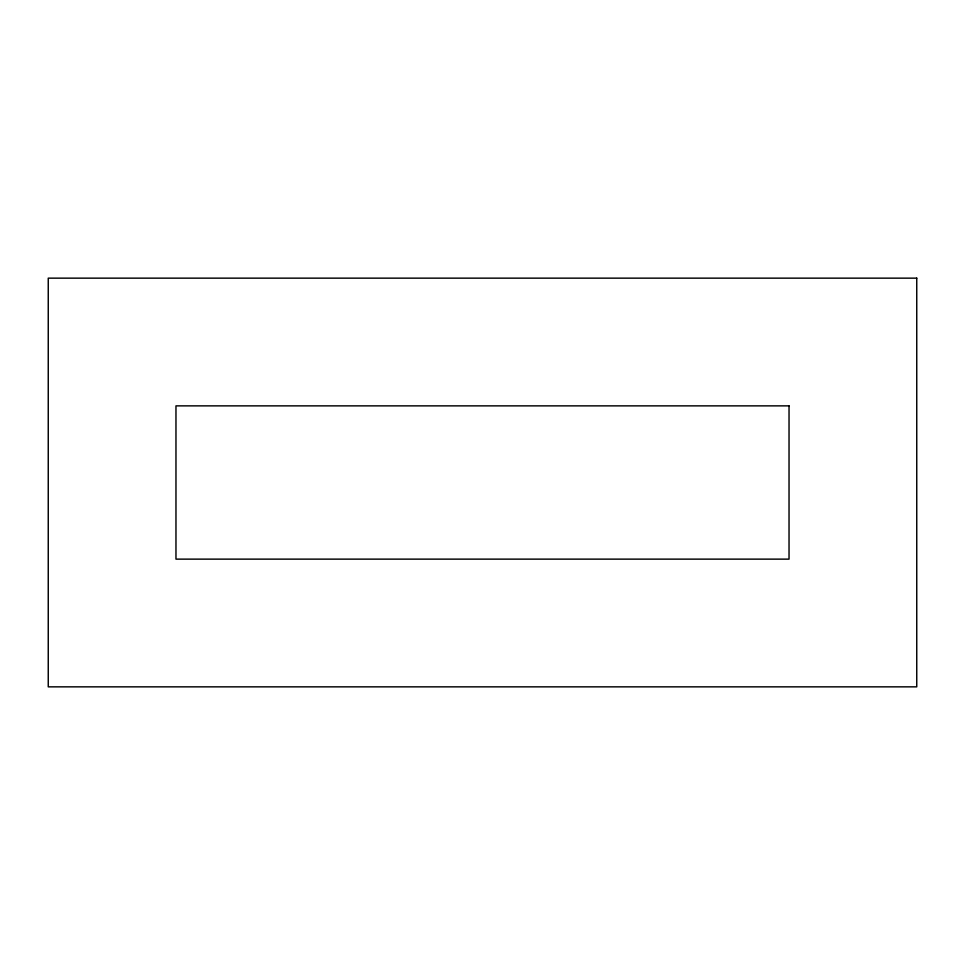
<?xml version="1.0" encoding="UTF-8"?>
<svg xmlns="http://www.w3.org/2000/svg" width="965" height="965" viewBox="0 0 965 965"><rect width="100%" height="100%" fill="white"/><g stroke="black" fill="none" stroke-linecap="round" stroke-linejoin="round"><path stroke-width="1.45" d="M916.75 278.149L48.25 278.149L48.25 686.851L916.75 686.851L916.75 278.149M789.032 405.867L175.968 405.867L175.968 559.133L789.032 559.133L789.032 405.867"/></g></svg>
